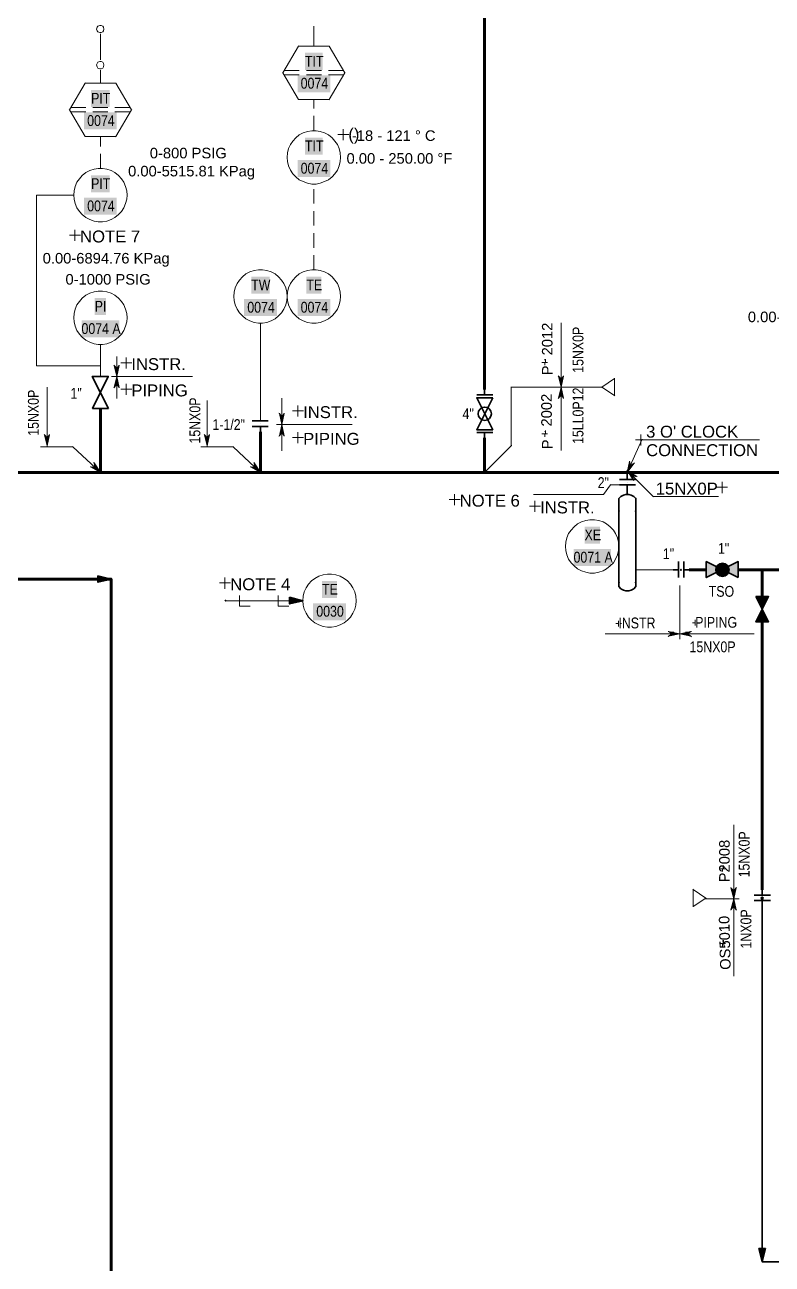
# Model space of a CAD drawing. Header units: millimetres. Extents: x 0 to 1016, y 0 to 711.
# Drawn here: x 385.9 to 563.7, y 167.2 to 462.3 of the extents above; entities that cross this region are included whole.
import ezdxf

# ---------------------------------------------------------------- set-up
doc = ezdxf.new("R2010")
doc.units = ezdxf.units.MM
for name, color, linetype in [('PDF_Geometry', 7, 'Continuous'), ('PDF_Solid Fills', 7, 'Continuous'), ('PDF_Text', 7, 'Continuous')]:
    doc.layers.add(name, color=color, linetype=linetype)
doc.styles.add('PDF Arial Narrow', font='ARIALN.TTF')
doc.styles.add('PDF Helvetica', font='arial.ttf')

msp = doc.modelspace()

# ---------------------------------------------------------------- hatches: boundary and pattern name
at = {"layer": 'PDF_Solid Fills', "transparency": 33554559}
for points in [[(550.43, 333.32), (548.06, 334.51), (548.06, 330.7), (550.43, 331.88), (550.26, 332.31), (550.26, 332.82)], [(553.31, 333.32), (552.97, 333.66), (552.63, 334), (552.12, 334.17), (551.62, 334.17), (551.11, 334), (550.77, 333.66), (550.43, 333.32), (551.87, 332.56)], [(551.36, 332.82), (551.53, 333.07), (551.87, 333.15), (552.21, 333.07), (552.38, 332.82), (553.14, 333.15), (552.8, 333.58), (552.38, 333.83), (551.87, 333.92), (551.36, 333.83), (550.94, 333.58), (550.6, 333.15)], [(553.31, 333.32), (555.68, 334.51), (555.68, 330.7), (553.31, 331.88), (553.48, 332.31), (553.48, 332.82)], [(550.43, 333.32), (550.26, 332.82), (550.26, 332.31), (550.43, 331.88), (551.87, 332.56)], [(550.43, 331.88), (550.77, 331.46), (551.11, 331.12), (551.62, 331.04), (552.12, 331.04), (552.63, 331.12), (552.97, 331.46), (553.31, 331.88), (551.87, 332.56)], [(550.6, 331.97), (550.52, 332.39), (550.52, 332.82), (550.6, 333.15), (551.36, 332.82), (551.28, 332.56), (551.36, 332.31)], [(552.38, 332.31), (552.21, 332.05), (551.87, 331.97), (551.53, 332.05), (551.36, 332.31), (550.6, 331.97), (550.94, 331.55), (551.36, 331.29), (551.87, 331.21), (552.38, 331.29), (552.8, 331.55), (553.14, 331.97)], [(551.87, 332.56), (551.36, 332.82), (551.53, 333.07), (551.87, 333.15), (552.21, 333.07), (552.38, 332.82)], [(552.38, 332.31), (551.87, 332.56), (551.36, 332.31), (551.53, 332.05), (551.87, 331.97), (552.21, 332.05)], [(553.31, 331.88), (553.48, 332.31), (553.48, 332.82), (553.31, 333.32), (551.87, 332.56)], [(553.14, 333.15), (553.22, 332.82), (553.22, 332.39), (553.14, 331.97), (552.38, 332.31), (552.46, 332.56), (552.38, 332.82)]]:
    msp.add_hatch(color=256, dxfattribs=at).paths.add_polyline_path(points)
at = {"layer": 'PDF_Solid Fills', "true_color": 0xffffff, "transparency": 33554559}
msp.add_hatch(color=7, dxfattribs=at).paths.add_polyline_path([(553.31, 333.32), (552.97, 333.66), (552.63, 334), (552.12, 334.17), (551.62, 334.17), (551.11, 334), (550.77, 333.66), (550.43, 333.32), (551.87, 332.56)])

# ---------------------------------------------------------------- linework, layer by layer
at = {"layer": 'PDF_Geometry', "lineweight": 70}
for points in [[(495.31, 375.49), (495.31, 539.92), (524.52, 539.92)], [(403.87, 355.76), (403.87, 371)], [(238.77, 332.22), (238.77, 355.76), (403.87, 355.76), (441.97, 355.76), (441.97, 365.41)], [(441.97, 355.76), (495.31, 355.76), (529.26, 355.76), (581.93, 355.76), (581.93, 365.92)], [(495.31, 355.76), (495.31, 363.97)], [(548.06, 332.56), (544, 332.56)], [(561.35, 326.21), (561.35, 332.56), (555.68, 332.56)], [(561.35, 332.56), (567.19, 332.56)], [(223.61, 330.36), (406.41, 330.36), (406.41, 142.4), (496.58, 142.4)], [(561.35, 320.2), (561.35, 256.36)]]:
    msp.add_lwpolyline(points, dxfattribs=at)
at = {"layer": 'PDF_Geometry', "lineweight": 18}
for points in [[(404.72, 461.34), (404.63, 460.92), (404.46, 460.67), (404.04, 460.5), (403.7, 460.5), (403.28, 460.67), (403.11, 460.92), (402.94, 461.34), (403.11, 461.77), (403.28, 462.02), (403.7, 462.19), (404.04, 462.19), (404.46, 462.02), (404.63, 461.77)], [(404.72, 452.79), (404.63, 452.37), (404.46, 452.03), (404.04, 451.86), (403.7, 451.86), (403.28, 452.03), (403.11, 452.37), (402.94, 452.79), (403.11, 453.13), (403.28, 453.47), (403.7, 453.64), (404.04, 453.64), (404.46, 453.47), (404.63, 453.13)]]:
    msp.add_lwpolyline(points, close=True, dxfattribs=at)
for points in [[(454.67, 457.28), (454.67, 462.02)], [(403.87, 453.98), (403.87, 457.02), (403.87, 460.16)], [(403.87, 457.02), (403.87, 457.02)], [(403.87, 448.47), (403.87, 451.52)], [(454.67, 442.38), (454.67, 444.58)], [(454.67, 437.13), (454.67, 440.68)], [(403.87, 433.4), (403.87, 435.77)], [(403.87, 428.15), (403.87, 431.62)], [(454.67, 419.77), (454.67, 423.24)], [(403.87, 378.62), (403.87, 381.16), (388.63, 381.16), (388.63, 421.8), (397.52, 421.8)], [(454.67, 414.52), (454.67, 417.99)], [(454.67, 409.27), (454.67, 412.74)], [(454.67, 404.02), (454.67, 407.49)], [(441.97, 368.04), (441.97, 391.32)], [(403.87, 381.16), (403.87, 386.24)], [(531.3, 332.56), (540.19, 332.56)], [(452.05, 325.2), (433.67, 325.2)], [(436.97, 326.47), (436.97, 323.93), (439.51, 323.93)], [(446.2, 326.47), (446.2, 323.93), (448.74, 323.93)]]:
    msp.add_lwpolyline(points, dxfattribs=at)
at = {"layer": 'PDF_Geometry', "lineweight": 9}
for points in [[(447.3, 450.93), (451.03, 457.28), (451.11, 457.36)], [(451.03, 457.28), (458.4, 457.28)], [(458.31, 457.28), (462.04, 450.93), (462.12, 450.84)], [(451.03, 444.58), (447.3, 450.93), (447.22, 451.01)], [(451.2, 451.44), (447.64, 451.44)], [(447.64, 450.42), (451.2, 450.42)], [(456.45, 451.44), (452.89, 451.44)], [(452.89, 450.42), (456.45, 450.42)], [(461.7, 451.44), (458.14, 451.44)], [(458.14, 450.42), (461.7, 450.42)], [(462.04, 450.93), (458.31, 444.58), (458.23, 444.49)], [(396.5, 442.12), (400.23, 448.47), (400.31, 448.56)], [(400.23, 448.47), (407.59, 448.47)], [(407.51, 448.47), (411.24, 442.12), (411.32, 442.04)], [(458.31, 444.58), (450.94, 444.58)], [(400.23, 435.77), (396.5, 442.12), (396.42, 442.21)], [(400.4, 442.63), (396.84, 442.63)], [(396.84, 441.62), (400.4, 441.62)], [(405.65, 442.63), (402.09, 442.63)], [(402.09, 441.62), (405.65, 441.62)], [(410.9, 442.63), (407.34, 442.63)], [(407.34, 441.62), (410.9, 441.62)], [(411.24, 442.12), (407.51, 435.77), (407.43, 435.69)], [(461.02, 430.78), (460.94, 429.76), (460.68, 428.75), (460.26, 427.73), (459.67, 426.88), (458.99, 426.12), (458.14, 425.44), (457.21, 425.02), (456.19, 424.6), (455.18, 424.43), (454.16, 424.43), (453.15, 424.6), (452.13, 425.02), (451.2, 425.44), (450.35, 426.12), (449.67, 426.88), (449.08, 427.73), (448.66, 428.75), (448.4, 429.76), (448.32, 430.78), (448.4, 431.88), (448.66, 432.89), (449.08, 433.83), (449.67, 434.67), (450.35, 435.43), (451.2, 436.11), (452.13, 436.62), (453.15, 436.96), (454.16, 437.13), (455.18, 437.13), (456.19, 436.96), (457.21, 436.62), (458.14, 436.11), (458.99, 435.43), (459.67, 434.67), (460.26, 433.83), (460.68, 432.89), (460.94, 431.88), (461.02, 430.78), (461.02, 430.69)], [(407.51, 435.77), (400.14, 435.77)], [(410.22, 421.8), (410.13, 420.79), (409.88, 419.77), (409.46, 418.75), (408.86, 417.91), (408.19, 417.15), (407.34, 416.47), (406.41, 415.96), (405.39, 415.62), (404.38, 415.45), (403.36, 415.45), (402.35, 415.62), (401.33, 415.96), (400.4, 416.47), (399.55, 417.15), (398.87, 417.91), (398.28, 418.75), (397.86, 419.77), (397.6, 420.79), (397.52, 421.8), (397.6, 422.82), (397.86, 423.83), (398.28, 424.85), (398.87, 425.7), (399.55, 426.46), (400.4, 427.14), (401.33, 427.64), (402.35, 427.98), (403.36, 428.15), (404.38, 428.15), (405.39, 427.98), (406.41, 427.64), (407.34, 427.14), (408.19, 426.46), (408.86, 425.7), (409.46, 424.85), (409.88, 423.83), (410.13, 422.82), (410.22, 421.8), (410.22, 421.72)], [(448.32, 397.67), (448.24, 396.66), (447.98, 395.64), (447.56, 394.62), (446.97, 393.78), (446.29, 393.02), (445.44, 392.34), (444.51, 391.83), (443.49, 391.49), (442.48, 391.32), (441.46, 391.32), (440.45, 391.49), (439.43, 391.83), (438.5, 392.34), (437.65, 393.02), (436.97, 393.78), (436.38, 394.62), (435.96, 395.64), (435.7, 396.66), (435.62, 397.67), (435.7, 398.69), (435.96, 399.7), (436.38, 400.72), (436.97, 401.57), (437.65, 402.33), (438.5, 403.01), (439.43, 403.51), (440.45, 403.85), (441.46, 404.02), (442.48, 404.02), (443.49, 403.85), (444.51, 403.51), (445.44, 403.01), (446.29, 402.33), (446.97, 401.57), (447.56, 400.72), (447.98, 399.7), (448.24, 398.69), (448.32, 397.67), (448.32, 397.59)], [(461.02, 397.67), (460.94, 396.66), (460.68, 395.64), (460.26, 394.62), (459.67, 393.78), (458.99, 393.02), (458.14, 392.34), (457.21, 391.83), (456.19, 391.49), (455.18, 391.32), (454.16, 391.32), (453.15, 391.49), (452.13, 391.83), (451.2, 392.34), (450.35, 393.02), (449.67, 393.78), (449.08, 394.62), (448.66, 395.64), (448.4, 396.66), (448.32, 397.67), (448.4, 398.69), (448.66, 399.7), (449.08, 400.72), (449.67, 401.57), (450.35, 402.33), (451.2, 403.01), (452.13, 403.51), (453.15, 403.85), (454.16, 404.02), (455.18, 404.02), (456.19, 403.85), (457.21, 403.51), (458.14, 403.01), (458.99, 402.33), (459.67, 401.57), (460.26, 400.72), (460.68, 399.7), (460.94, 398.69), (461.02, 397.67), (461.02, 397.59)], [(410.22, 392.59), (410.13, 391.58), (409.88, 390.56), (409.46, 389.54), (408.86, 388.7), (408.19, 387.94), (407.34, 387.26), (406.41, 386.75), (405.39, 386.41), (404.38, 386.24), (403.36, 386.24), (402.35, 386.41), (401.33, 386.75), (400.4, 387.26), (399.55, 387.94), (398.87, 388.7), (398.28, 389.54), (397.86, 390.56), (397.6, 391.58), (397.52, 392.59), (397.6, 393.61), (397.86, 394.62), (398.28, 395.64), (398.87, 396.49), (399.55, 397.25), (400.4, 397.93), (401.33, 398.43), (402.35, 398.77), (403.36, 398.94), (404.38, 398.94), (405.39, 398.77), (406.41, 398.43), (407.34, 397.93), (408.19, 397.25), (408.86, 396.49), (409.46, 395.64), (409.88, 394.62), (410.13, 393.61), (410.22, 392.59), (410.22, 392.51)], [(513.52, 391.41), (513.52, 376), (513.52, 376.08), (512.92, 378.71)], [(407.76, 380.48), (407.17, 381.25), (407.09, 381.33)], [(407.76, 383.36), (407.76, 378.54), (407.76, 378.62), (407.17, 381.25)], [(408.36, 381.25), (407.76, 380.48), (407.68, 380.4)], [(425.8, 378.62), (407.76, 378.62), (408.36, 381.25), (408.36, 381.33)], [(406.49, 378.62), (407.85, 378.62)], [(407.76, 373.37), (407.76, 378.71), (407.76, 378.62), (407.17, 376)], [(407.76, 378.62), (408.36, 376), (408.36, 375.91)], [(513.52, 377.94), (512.92, 378.71), (512.84, 378.79)], [(514.11, 378.71), (513.52, 377.94), (513.43, 377.86)], [(523.25, 376.08), (513.52, 376.08), (514.11, 378.71), (514.11, 378.79)], [(526.22, 378.11), (523.17, 376.08), (523.08, 376)], [(526.22, 374.05), (526.22, 378.2)], [(391.17, 376.08), (391.17, 362.03), (391.17, 362.11), (390.58, 364.74)], [(407.76, 376.76), (407.17, 376), (407.09, 375.91)], [(408.36, 376), (407.76, 376.76), (407.68, 376.84)], [(513.01, 376.08), (501.58, 376.08)], [(501.66, 362.11), (501.66, 376.08)], [(512.25, 376.08), (513.6, 376.08)], [(513.52, 361.01), (513.52, 376.17), (513.52, 376.08), (512.92, 373.46)], [(513.52, 376.08), (514.11, 373.46), (514.11, 373.37)], [(523.17, 376.08), (526.22, 374.05), (526.3, 373.96)], [(429.27, 372.86), (429.27, 362.03), (429.27, 362.11), (428.68, 364.74)], [(447.05, 373.46), (447.05, 367.11), (447.05, 367.19), (446.46, 369.82)], [(513.52, 374.22), (512.92, 373.46), (512.84, 373.37)], [(514.11, 373.46), (513.52, 374.22), (513.43, 374.3)], [(447.05, 368.97), (446.46, 369.82), (446.37, 369.9)], [(447.64, 369.82), (447.05, 368.97), (446.97, 368.88)], [(447.05, 367.19), (447.64, 369.82), (447.64, 369.9)], [(445.78, 367.19), (447.13, 367.19)], [(447.05, 360.93), (447.05, 367.28), (447.05, 367.19), (446.46, 364.48)], [(463.81, 367.19), (447.05, 367.19), (447.64, 364.48), (447.64, 364.4)], [(391.17, 363.97), (390.58, 364.74), (390.49, 364.82)], [(391.76, 364.74), (391.17, 363.97), (391.08, 363.89)], [(391.17, 362.11), (391.76, 364.74), (391.76, 364.82)], [(429.27, 363.97), (428.68, 364.74), (428.59, 364.82)], [(429.86, 364.74), (429.27, 363.97), (429.19, 363.89)], [(429.27, 362.11), (429.86, 364.74), (429.86, 364.82)], [(447.05, 365.33), (446.46, 364.48), (446.37, 364.4)], [(447.64, 364.48), (447.05, 365.33), (446.97, 365.41)], [(532.82, 363.64), (532.73, 363.55), (529.26, 355.76), (529.77, 358.39), (529.77, 358.47)], [(532.73, 363.55), (560.76, 363.55)], [(397.35, 361.86), (389.64, 361.86)], [(397.27, 361.94), (397.35, 361.86), (403.87, 355.76), (402.35, 358.05), (402.26, 358.13)], [(435.45, 361.86), (427.75, 361.86)], [(435.37, 361.94), (435.45, 361.86), (441.97, 355.76), (440.45, 358.05), (440.36, 358.13)], [(495.31, 355.76), (501.66, 362.11), (501.75, 362.2)], [(402.51, 357.03), (401.5, 357.12), (401.41, 357.12)], [(401.5, 357.12), (403.87, 355.76), (403.95, 355.68)], [(401.75, 357.12), (403.62, 356.02), (403.7, 355.93)], [(401.92, 357.12), (403.36, 356.18), (403.45, 356.1)], [(402.35, 358.05), (402.51, 357.03), (402.51, 356.95)], [(403.62, 356.02), (402.43, 357.79), (402.35, 357.88)], [(403.36, 356.18), (402.43, 357.62), (402.35, 357.71)], [(440.62, 357.03), (439.6, 357.12), (439.51, 357.12)], [(439.6, 357.12), (441.97, 355.76), (442.05, 355.68)], [(439.85, 357.12), (441.72, 356.02), (441.8, 355.93)], [(440.02, 357.12), (441.46, 356.18), (441.55, 356.1)], [(440.45, 358.05), (440.62, 357.03), (440.62, 356.95)], [(441.72, 356.02), (440.53, 357.79), (440.45, 357.88)], [(441.46, 356.18), (440.53, 357.62), (440.45, 357.71)], [(530.87, 357.96), (529.26, 355.76), (529.18, 355.68)], [(530.7, 357.79), (529.43, 356.1), (529.35, 356.02)], [(529.43, 356.1), (529.86, 358.22), (529.86, 358.3)], [(530.53, 357.71), (529.52, 356.35), (529.43, 356.27)], [(529.52, 356.35), (529.86, 358.05), (529.86, 358.13)], [(529.77, 358.39), (530.03, 357.45), (530.11, 357.37)], [(530.03, 357.45), (530.87, 357.96), (530.96, 358.05)], [(518.26, 355.76), (518.17, 355.68), (518.09, 355.76), (518.17, 355.85), (518.26, 355.76), (518.34, 355.68)], [(522.24, 355.76), (522.15, 355.68), (522.07, 355.76), (522.15, 355.85), (522.24, 355.76), (522.32, 355.68)], [(531.55, 354.75), (529.26, 356.18), (529.18, 356.27)], [(535.53, 349.92), (535.44, 350), (529.26, 356.18), (530.7, 353.9), (530.79, 353.81)], [(531.38, 354.75), (529.52, 355.93), (529.43, 356.02)], [(529.52, 355.93), (530.7, 354.07), (530.79, 353.98)], [(531.21, 354.75), (529.77, 355.68), (529.69, 355.76)], [(529.77, 355.68), (530.62, 354.24), (530.7, 354.15)], [(530.7, 353.9), (530.53, 354.91), (530.53, 355)], [(530.53, 354.91), (531.55, 354.75), (531.63, 354.75)], [(506.91, 350.51), (523.59, 350.51), (525.28, 352.8), (525.37, 352.88)], [(525.28, 352.8), (527.99, 352.8)], [(535.44, 350), (550.94, 350)], [(527.23, 338.15), (527.15, 337.13), (526.89, 336.12), (526.47, 335.1), (525.96, 334.26), (525.2, 333.49), (524.35, 332.82), (523.51, 332.31), (522.49, 331.97), (521.47, 331.8), (520.37, 331.8), (519.36, 331.97), (518.34, 332.31), (517.41, 332.82), (516.65, 333.49), (515.89, 334.26), (515.29, 335.1), (514.87, 336.12), (514.62, 337.13), (514.53, 338.15), (514.62, 339.17), (514.87, 340.18), (515.29, 341.2), (515.89, 342.04), (516.65, 342.81), (517.41, 343.48), (518.34, 343.99), (519.36, 344.33), (520.37, 344.5), (521.47, 344.5), (522.49, 344.33), (523.51, 343.99), (524.35, 343.48), (525.2, 342.81), (525.96, 342.04), (526.47, 341.2), (526.89, 340.18), (527.15, 339.17), (527.23, 338.15), (527.23, 338.07)], [(464.75, 325.2), (464.66, 324.18), (464.41, 323.16), (463.98, 322.23), (463.39, 321.3), (462.71, 320.54), (461.87, 319.95), (460.94, 319.44), (459.92, 319.1), (458.9, 318.93), (457.89, 318.93), (456.87, 319.1), (455.86, 319.44), (454.92, 319.95), (454.08, 320.54), (453.4, 321.3), (452.81, 322.23), (452.38, 323.16), (452.13, 324.18), (452.05, 325.2), (452.13, 326.3), (452.38, 327.31), (452.81, 328.24), (453.4, 329.18), (454.08, 329.94), (454.92, 330.53), (455.86, 331.04), (456.87, 331.38), (457.89, 331.55), (458.9, 331.55), (459.92, 331.38), (460.94, 331.04), (461.87, 330.53), (462.71, 329.94), (463.39, 329.18), (463.98, 328.24), (464.41, 327.31), (464.66, 326.3), (464.75, 325.2), (464.75, 325.11)], [(544.5, 317.91), (544.42, 317.91), (541.79, 317.32), (541.79, 328.84), (541.79, 317.32), (539.09, 317.91), (539, 317.91)], [(561.44, 320.2), (561.35, 320.12), (561.27, 320.2), (561.52, 320.2)], [(524.01, 317.32), (541.88, 317.32), (541.79, 317.32), (539.09, 316.73)], [(539.93, 317.32), (539.09, 316.73), (539, 316.64)], [(539.09, 317.91), (539.93, 317.32), (540.02, 317.24)], [(559.49, 317.32), (541.71, 317.32), (541.79, 317.32), (544.42, 316.73)], [(544.42, 317.91), (543.57, 317.32), (543.49, 317.24)], [(543.57, 317.32), (544.42, 316.73), (544.5, 316.64)], [(554.58, 271.85), (554.58, 254.16), (554.58, 254.24), (555.17, 256.87)], [(547.89, 254.24), (554.58, 254.24), (553.9, 256.87), (553.9, 256.95)], [(553.9, 256.87), (554.58, 256.11), (554.66, 256.02)], [(554.58, 256.11), (555.17, 256.87), (555.26, 256.95)], [(547.98, 254.41), (544.93, 256.44), (544.84, 256.53)], [(544.93, 256.44), (544.93, 252.3)], [(544.93, 252.38), (547.98, 254.41), (548.06, 254.5)], [(554.58, 254.24), (553.9, 251.62), (553.9, 251.53)], [(555.85, 254.24), (554.49, 254.24)], [(554.58, 235.79), (554.58, 254.33), (554.58, 254.24), (555.17, 251.62)], [(561.44, 254.41), (561.35, 254.33), (561.27, 254.41), (561.35, 254.5), (561.44, 254.41), (561.52, 254.33)], [(553.9, 251.62), (554.58, 252.47), (554.66, 252.55)], [(554.58, 252.47), (555.17, 251.62), (555.26, 251.53)]]:
    msp.add_lwpolyline(points, dxfattribs=at)
at = {"layer": 'PDF_Geometry', "lineweight": 35}
for points in [[(454.67, 457.28), (454.67, 457.28)], [(449.17, 454.15), (449.17, 454.15)], [(460.17, 454.15), (460.17, 454.15)], [(447.3, 450.93), (447.3, 450.93)], [(462.04, 450.93), (462.04, 450.93)], [(403.87, 448.47), (403.87, 448.47)], [(449.17, 447.8), (449.17, 447.8)], [(460.17, 447.8), (460.17, 447.8)], [(398.37, 445.34), (398.37, 445.34)], [(409.37, 445.26), (409.37, 445.26)], [(454.67, 444.58), (454.67, 444.58)], [(396.5, 442.12), (396.5, 442.12)], [(411.24, 442.12), (411.24, 442.12)], [(398.37, 438.91), (398.37, 438.91)], [(409.37, 438.99), (409.37, 438.99)], [(454.67, 437.13), (454.67, 437.13)], [(403.87, 435.77), (403.87, 435.77)], [(450.18, 435.27), (450.18, 435.27)], [(459.16, 435.27), (459.16, 435.27)], [(403.87, 428.15), (403.87, 428.15)], [(448.32, 430.78), (448.32, 430.78)], [(461.02, 430.78), (461.02, 430.78)], [(399.38, 426.29), (399.38, 426.29)], [(408.36, 426.29), (408.36, 426.29)], [(450.18, 426.29), (450.18, 426.29)], [(459.16, 426.29), (459.16, 426.29)], [(454.67, 424.43), (454.67, 424.43)], [(397.52, 421.8), (397.52, 421.8)], [(410.22, 421.8), (410.22, 421.8)], [(399.38, 417.32), (399.38, 417.32)], [(408.36, 417.32), (408.36, 417.32)], [(403.87, 415.45), (403.87, 415.45)], [(437.48, 402.16), (437.48, 402.16)], [(441.97, 404.02), (441.97, 404.02)], [(446.46, 402.16), (446.46, 402.16)], [(450.18, 402.16), (450.18, 402.16)], [(454.67, 404.02), (454.67, 404.02)], [(459.16, 402.16), (459.16, 402.16)], [(403.87, 398.94), (403.87, 398.94)], [(399.38, 397.08), (399.38, 397.08)], [(408.36, 397.08), (408.36, 397.08)], [(435.62, 397.67), (435.62, 397.67)], [(448.32, 397.67), (448.32, 397.67)], [(448.32, 397.67), (448.32, 397.67)], [(461.02, 397.67), (461.02, 397.67)], [(397.52, 392.59), (397.52, 392.59)], [(410.22, 392.59), (410.22, 392.59)], [(437.48, 393.18), (437.48, 393.18)], [(446.46, 393.18), (446.46, 393.18)], [(450.18, 393.18), (450.18, 393.18)], [(459.16, 393.18), (459.16, 393.18)], [(441.97, 391.32), (441.97, 391.32)], [(454.67, 391.32), (454.67, 391.32)], [(399.38, 388.1), (399.38, 388.1)], [(408.36, 388.1), (408.36, 388.1)], [(403.87, 386.24), (403.87, 386.24)], [(403.87, 381.16), (403.87, 381.16)], [(407.17, 381.16), (407.26, 381.16)], [(408.27, 381.16), (408.36, 381.16)], [(403.87, 378.62), (403.87, 378.62)], [(407.59, 377.94), (407.93, 377.94)], [(513.09, 377.94), (513.43, 377.94)], [(513.6, 377.94), (513.94, 377.94)], [(495.31, 374.22), (495.31, 375.49)], [(495.31, 375.49), (495.31, 375.49)], [(513.26, 374.81), (513.85, 374.81)], [(497.26, 374.22), (493.45, 374.22)], [(495.31, 373.54), (495.31, 373.54)], [(495.31, 373.54), (495.31, 373.54)], [(403.87, 371), (403.87, 371)], [(443.83, 368.04), (440.02, 368.04)], [(443.83, 366.68), (440.02, 366.68)], [(441.97, 368.04), (441.97, 368.04)], [(441.97, 367.36), (441.97, 367.36)], [(441.97, 367.36), (441.97, 367.36)], [(441.97, 366.68), (441.97, 365.41)], [(446.8, 368.46), (447.39, 368.46)], [(441.97, 365.41), (441.97, 365.41)], [(446.63, 365.24), (447.05, 365.24)], [(447.13, 365.24), (447.47, 365.24)], [(497.26, 365.24), (493.45, 365.24)], [(495.31, 365.92), (495.31, 365.92)], [(495.31, 365.92), (495.31, 365.92)], [(495.31, 365.24), (495.31, 363.97)], [(495.31, 363.97), (495.31, 363.97)], [(403.87, 355.76), (403.87, 355.76)], [(441.97, 355.76), (441.97, 355.76)], [(495.31, 355.76), (495.31, 355.76)], [(529.26, 354.07), (529.26, 355.34), (529.26, 355.76)], [(529.26, 355.76), (529.26, 355.76)], [(529.26, 355.34), (529.26, 355.34)], [(527.4, 354.07), (531.21, 354.07)], [(527.4, 352.8), (531.21, 352.8)], [(529.26, 353.39), (529.26, 353.39)], [(529.26, 353.39), (529.26, 353.39)], [(529.26, 352.8), (529.26, 351.53), (529.26, 350.6)], [(529.26, 351.53), (529.26, 351.53)], [(527.23, 349.58), (527.32, 349.58), (527.23, 349.58)], [(529.26, 350.6), (529.26, 350.51), (529.26, 350.6)], [(531.21, 349.58), (531.3, 349.58), (531.21, 349.58)], [(516.39, 342.64), (516.39, 342.64)], [(520.88, 344.5), (520.88, 344.5)], [(525.37, 342.64), (525.37, 342.64)], [(514.53, 338.15), (514.53, 338.15)], [(527.23, 338.15), (527.23, 338.15)], [(516.39, 333.66), (516.39, 333.66)], [(525.37, 333.66), (525.37, 333.66)], [(541.46, 334.51), (541.46, 330.7)], [(542.73, 330.7), (542.73, 334.51)], [(520.88, 331.8), (520.88, 331.8)], [(527.23, 332.56), (527.32, 332.56), (527.23, 332.56)], [(541.46, 332.56), (540.19, 332.56)], [(540.19, 332.56), (540.19, 332.56)], [(542.05, 332.56), (542.05, 332.56)], [(542.05, 332.56), (542.05, 332.56)], [(542.73, 332.56), (544, 332.56)], [(544, 332.56), (544, 332.56)], [(561.35, 332.56), (561.35, 332.56)], [(531.3, 328.58), (530.79, 328.07), (530.19, 327.74), (529.6, 327.57), (528.92, 327.57), (528.33, 327.74), (527.74, 328.07), (527.23, 328.58)], [(529.26, 327.57), (529.26, 327.57)], [(561.35, 320.2), (561.35, 320.2)], [(539.51, 317.66), (540.36, 317.66)], [(543.15, 317.66), (544, 317.66)], [(554.49, 254.16), (554.58, 254.16)], [(559.49, 255.09), (563.3, 255.09)], [(563.3, 253.82), (559.49, 253.82)], [(561.35, 255.09), (561.35, 256.36)], [(561.35, 256.36), (561.35, 256.36)], [(561.35, 254.41), (561.35, 254.41)], [(561.35, 254.41), (561.35, 254.41)], [(561.35, 254.41), (561.35, 254.41)], [(561.35, 253.82), (561.35, 252.55), (561.35, 167.8), (807.74, 167.8)], [(561.35, 252.55), (561.35, 252.55)]]:
    msp.add_lwpolyline(points, dxfattribs=at)
at = {"layer": 'PDF_Geometry', "color": 7, "lineweight": 9, "true_color": 0xffffff}
for points in [[(461.61, 437.47), (461.61, 434.84)], [(460.34, 436.2), (462.97, 436.2)], [(397.77, 413.51), (397.77, 410.88)], [(396.5, 412.24), (399.13, 412.24)], [(408.7, 381.84), (411.32, 381.84)], [(409.97, 383.11), (409.97, 380.48)], [(508.94, 381.92), (510.3, 381.92)], [(509.62, 382.52), (509.62, 382.69)], [(509.62, 381.33), (509.62, 382.01)], [(408.7, 375.57), (411.32, 375.57)], [(409.97, 376.84), (409.97, 374.22)], [(449.59, 370.41), (452.22, 370.41)], [(450.86, 371.68), (450.86, 369.05)], [(449.59, 364.06), (452.22, 364.06)], [(450.86, 365.33), (450.86, 362.7)], [(508.94, 364.91), (510.3, 364.91)], [(509.62, 365.5), (509.62, 365.58)], [(509.62, 364.23), (509.62, 364.99)], [(531.21, 363.55), (533.84, 363.55)], [(532.48, 364.82), (532.48, 362.2)], [(553.14, 352.21), (550.52, 352.21)], [(551.87, 353.48), (551.87, 350.85)], [(486.84, 349.33), (489.47, 349.33)], [(488.11, 350.6), (488.11, 347.97)], [(507.25, 348.99), (507.25, 346.36)], [(505.98, 347.72), (508.6, 347.72)], [(433.5, 330.7), (433.5, 328.07)], [(432.23, 329.43), (434.86, 329.43)], [(526.55, 319.78), (527.23, 319.78)], [(527.15, 320.45), (527.15, 319.1)], [(527.74, 319.78), (527.91, 319.78)], [(544.76, 319.95), (545.52, 319.95)], [(545.44, 320.62), (545.44, 319.27)], [(546.03, 319.95), (546.03, 320.03)], [(551.28, 261.36), (552.63, 261.36)], [(551.95, 261.95), (551.95, 262.12)], [(551.95, 260.76), (551.95, 261.44)], [(551.28, 243.58), (552.63, 243.58)], [(551.95, 244.17), (551.95, 244.25)], [(551.95, 242.9), (551.95, 243.66)]]:
    msp.add_lwpolyline(points, dxfattribs=at)
at = {"layer": 'PDF_Geometry', "lineweight": 35}
for points in [[(405.82, 371), (402.01, 371), (405.73, 378.62), (401.92, 378.62)], [(497.26, 373.54), (493.45, 365.92), (497.26, 365.92), (493.45, 373.54)], [(404.04, 355.76), (403.95, 355.68), (403.87, 355.76), (403.95, 355.85)], [(442.05, 355.76), (441.97, 355.68), (441.89, 355.76), (441.97, 355.85)], [(495.4, 355.76), (495.31, 355.68), (495.23, 355.76), (495.31, 355.85)], [(495.48, 355.76), (495.31, 355.68), (495.23, 355.68), (495.23, 355.85), (495.31, 355.85)], [(527.23, 349.58), (527.74, 350), (528.33, 350.34), (528.92, 350.51), (529.6, 350.51), (530.19, 350.34), (530.79, 350), (531.3, 349.58), (531.3, 328.58), (530.79, 328.07), (530.19, 327.74), (529.6, 327.57), (528.92, 327.57), (528.33, 327.74), (527.74, 328.07), (527.23, 328.58)], [(527.23, 346.62), (527.32, 346.62), (527.32, 346.53), (527.23, 346.53)], [(531.21, 346.62), (531.3, 346.62), (531.3, 346.53), (531.21, 346.53)], [(555.68, 330.7), (548.06, 334.51), (548.06, 330.7), (555.68, 334.51)], [(403.28, 331.12), (403.28, 329.6), (406.41, 330.36)], [(542.13, 332.56), (542.05, 332.48), (541.96, 332.56), (542.05, 332.65)], [(527.23, 329.6), (527.32, 329.6), (527.32, 329.51), (527.23, 329.51)], [(531.21, 329.6), (531.3, 329.6), (531.3, 329.51), (531.21, 329.51)], [(433.59, 325.28), (433.67, 325.28), (433.67, 325.2), (433.59, 325.2)], [(448.91, 326.04), (448.91, 324.43), (452.05, 325.2)], [(559.83, 326.21), (562.88, 326.21), (559.83, 320.2), (562.88, 320.2)], [(561.52, 320.2), (561.44, 320.03), (561.27, 320.12), (561.27, 320.29), (561.44, 320.29)], [(561.52, 320.2), (561.44, 320.03), (561.27, 320.12), (561.27, 320.29), (561.44, 320.29)], [(561.61, 254.41), (561.52, 254.24), (561.35, 254.16), (561.18, 254.24), (561.1, 254.41), (561.18, 254.58), (561.35, 254.67), (561.52, 254.58)], [(561.52, 254.41), (561.44, 254.33), (561.27, 254.33), (561.27, 254.5), (561.44, 254.58)], [(561.44, 254.41), (561.35, 254.33), (561.27, 254.41), (561.35, 254.5)], [(562.11, 170.93), (560.59, 170.93), (561.35, 167.8)]]:
    msp.add_lwpolyline(points, close=True, dxfattribs=at)
at = {"layer": 'PDF_Geometry', "lineweight": 9}
msp.add_lwpolyline([(541.79, 317.41), (541.79, 316.05)], close=True, dxfattribs=at)
at = {"layer": 'PDF_Geometry', "lineweight": 35}
for centre in [(495.34, 369.73), (551.9, 332.56)]:
    msp.add_circle(centre, 1.58, dxfattribs=at)
at = {"layer": 'PDF_Solid Fills', "color": 7, "lineweight": 35, "true_color": 0xffffff, "transparency": 33554559}
for points in [[(452.55, 455.67), (452.55, 451.61), (456.79, 455.67), (456.79, 451.61)], [(450.78, 450.34), (450.78, 446.27), (458.57, 450.34), (458.57, 446.27)], [(401.67, 446.78), (401.67, 442.8), (406.07, 446.78), (406.07, 442.8)], [(399.97, 441.53), (399.97, 437.47), (407.76, 441.53), (407.76, 437.47)], [(452.55, 435.43), (452.55, 431.45), (456.79, 435.43), (456.79, 431.45)], [(450.78, 430.18), (450.78, 426.12), (458.57, 430.18), (458.57, 426.12)], [(401.67, 426.46), (401.67, 422.48), (406.07, 426.46), (406.07, 422.48)], [(399.97, 421.21), (399.97, 417.15), (407.76, 421.21), (407.76, 417.15)], [(439.77, 402.33), (439.77, 398.35), (444.17, 402.33), (444.17, 398.35)], [(452.89, 402.33), (452.89, 398.35), (456.45, 402.33), (456.45, 398.35)], [(402.51, 397.25), (402.51, 393.27), (405.22, 397.25), (405.22, 393.27)], [(438.08, 397.08), (438.08, 393.02), (445.86, 397.08), (445.86, 393.02)], [(450.78, 397.08), (450.78, 393.02), (458.57, 397.08), (458.57, 393.02)], [(399.38, 392), (399.38, 387.94), (408.36, 392), (408.36, 387.94)], [(519.1, 342.81), (519.1, 338.83), (522.74, 342.81), (522.74, 338.83)], [(516.48, 337.56), (516.48, 333.49), (525.37, 337.56), (525.37, 333.49)], [(551.87, 332.56), (551.36, 332.82), (551.36, 332.31), (551.28, 332.56)]]:
    msp.add_solid(points, dxfattribs=at)
at = {"layer": 'PDF_Solid Fills', "lineweight": 9, "transparency": 33554559}
for points in [[(407.17, 381.25), (407.76, 378.62), (407.76, 380.48), (408.36, 381.25)], [(407.17, 376), (407.76, 378.62), (407.76, 376.76), (408.36, 376)], [(513.52, 376.08), (514.11, 378.71), (512.92, 378.71), (513.52, 377.94)], [(513.52, 376.08), (514.11, 373.46), (512.92, 373.46), (513.52, 374.22)], [(447.05, 367.19), (447.64, 369.82), (446.46, 369.82), (447.05, 368.97)], [(447.05, 367.19), (447.64, 364.48), (446.46, 364.48), (447.05, 365.33)], [(390.58, 364.74), (391.17, 362.11), (391.17, 363.97), (391.76, 364.74)], [(428.68, 364.74), (429.27, 362.11), (429.27, 363.97), (429.86, 364.74)], [(539.09, 316.73), (541.79, 317.32), (539.93, 317.32), (539.09, 317.91)], [(544.42, 316.73), (541.79, 317.32), (543.57, 317.32), (544.42, 317.91)], [(554.58, 254.24), (553.9, 256.87), (555.17, 256.87), (554.58, 256.11)], [(554.58, 254.24), (553.9, 251.62), (555.17, 251.62), (554.58, 252.47)]]:
    msp.add_solid(points, dxfattribs=at)
at = {"layer": 'PDF_Solid Fills', "lineweight": 35, "transparency": 33554559}
for points in [[(406.41, 330.36), (403.28, 331.12), (403.28, 329.6)], [(551.87, 332.56), (551.36, 332.82), (551.36, 332.31), (551.28, 332.56)], [(552.38, 332.31), (551.87, 332.56), (552.46, 332.56), (552.38, 332.82)], [(452.05, 325.2), (448.91, 326.04), (448.91, 324.43)], [(561.35, 323.16), (559.83, 326.21), (562.88, 326.21)], [(561.35, 323.16), (562.88, 320.2), (559.83, 320.2)], [(561.35, 167.8), (562.11, 170.93), (560.59, 170.93)]]:
    msp.add_solid(points, dxfattribs=at)
at = {"layer": 'PDF_Solid Fills', "color": 7, "lineweight": 9, "true_color": 0xffffff, "transparency": 33554559}
for points in [[(456.62, 329.94), (456.62, 325.87), (460.17, 329.94), (460.17, 325.87)], [(454.5, 324.6), (454.5, 320.54), (462.29, 324.6), (462.29, 320.54)]]:
    msp.add_solid(points, dxfattribs=at)

# ---------------------------------------------------------------- texts
at = {"layer": 'PDF_Text', "attachment_point": 4}
for s, insert, char_height, style in [('TIT', (452.54, 453.66), 2.569, 'PDF Arial Narrow'), ('0074', (451.53, 448.41), 2.569, 'PDF Arial Narrow'), ('PIT', (401.66, 444.85), 2.569, 'PDF Arial Narrow'), ('0074', (400.73, 439.52), 2.569, 'PDF Arial Narrow'), ('()', (462.87, 435.88), 2.837, 'PDF Helvetica'), ('-18 - 121 ° C', (463.72, 435.93), 2.5098, 'PDF Helvetica'), ('TIT', (452.54, 433.51), 2.569, 'PDF Arial Narrow'), ('0-800 PSIG', (415.63, 431.78), 2.51, 'PDF Helvetica'), ('0.00 - 250.00 °F', (462.45, 430.51), 2.5098, 'PDF Helvetica'), ('0.00-5515.81 KPag', (410.46, 427.12), 2.5098, 'PDF Helvetica'), ('0074', (451.53, 428.17), 2.569, 'PDF Arial Narrow'), ('PIT', (401.66, 424.53), 2.569, 'PDF Arial Narrow'), ('0074', (400.73, 419.2), 2.569, 'PDF Arial Narrow'), ('NOTE 7', (399.03, 411.92), 2.837, 'PDF Helvetica'), ('0.00-6894.76 KPag', (390.14, 406.38), 2.5098, 'PDF Helvetica'), ('0-1000 PSIG', (395.56, 401.72), 2.5098, 'PDF Helvetica'), ('TW', (439.76, 400.4), 2.569, 'PDF Arial Narrow'), ('TE', (452.88, 400.4), 2.569, 'PDF Arial Narrow'), ('PI', (402.51, 395.32), 2.569, 'PDF Arial Narrow'), ('0074', (438.83, 395.07), 2.569, 'PDF Arial Narrow'), ('0074', (451.53, 395.07), 2.569, 'PDF Arial Narrow'), ('0.00-5515.81 KPag', (557.95, 392.41), 2.5098, 'PDF Helvetica'), ('0074 A', (399.37, 389.99), 2.569, 'PDF Arial Narrow'), ('INSTR.', (411.23, 381.52), 2.837, 'PDF Helvetica'), ('1"', (396.75, 374.58), 2.569, 'PDF Arial Narrow'), ('PIPING', (411.23, 375.26), 2.837, 'PDF Helvetica'), ('INSTR.', (452.12, 370.09), 2.837, 'PDF Helvetica'), ('4"', (490.05, 369.75), 2.569, 'PDF Arial Narrow'), ('1-1/2"', (430.53, 367.13), 2.569, 'PDF Arial Narrow'), ("3 O' CLOCK", (533.74, 365.44), 2.837, 'PDF Helvetica'), ('PIPING', (452.12, 363.74), 2.837, 'PDF Helvetica'), ('CONNECTION', (533.74, 361.03), 2.837, 'PDF Helvetica'), ('2"', (522.22, 353.33), 2.569, 'PDF Arial Narrow'), ('15NX0P', (536.03, 351.89), 2.837, 'PDF Helvetica'), ('NOTE 6', (489.37, 349.01), 2.837, 'PDF Helvetica'), ('INSTR.', (508.51, 347.4), 2.837, 'PDF Helvetica'), ('XE', (519.09, 340.88), 2.569, 'PDF Arial Narrow'), ('0071 A', (516.47, 335.55), 2.569, 'PDF Arial Narrow'), ('1"', (537.72, 336.4), 2.569, 'PDF Arial Narrow'), ('1"', (550.84, 337.67), 2.569, 'PDF Arial Narrow'), ('NOTE 4', (434.76, 329.11), 2.837, 'PDF Helvetica'), ('TE', (456.61, 327.93), 2.569, 'PDF Arial Narrow'), ('TSO', (548.64, 327.42), 2.569, 'PDF Arial Narrow'), ('0030', (455.25, 322.68), 2.569, 'PDF Arial Narrow'), ('INSTR', (527.14, 319.89), 2.569, 'PDF Arial Narrow'), ('PIPING', (545.42, 320.05), 2.569, 'PDF Arial Narrow'), ('15NX0P', (544.07, 314.21), 2.569, 'PDF Arial Narrow')]:
    msp.add_mtext(s, dxfattribs=dict(at, insert=insert, char_height=char_height, style=style))
for s, insert, char_height, rotation, style in [('2012', (510.22, 383.62), 2.51, 90, 'PDF Helvetica'), ('15NX0P', (517.55, 379.48), 2.569, 90, 'PDF Arial Narrow'), ('P', (510.22, 378.88), 2.51, 90, 'PDF Helvetica'), ('-', (509.51, 381.93), 2.57, 90, 'PDF Arial Narrow'), ('15NX0P', (387.93, 364.49), 2.569, 89.9825, 'PDF Arial Narrow'), ('15LL0P12', (517.55, 362.54), 2.569, 89.988, 'PDF Arial Narrow'), ('15NX0P', (426.37, 362.63), 2.569, 89.9823, 'PDF Arial Narrow'), ('2002', (510.05, 366.69), 2.51, 90, 'PDF Helvetica'), ('P', (510.22, 361.27), 2.51, 90, 'PDF Helvetica'), ('-', (509.51, 364.91), 2.57, 90, 'PDF Arial Narrow'), ('15NX0P', (557.09, 259.34), 2.569, 89.9823, 'PDF Arial Narrow'), ('P2008', (552.39, 258.15), 2.51, 90, 'PDF Helvetica'), ('-', (551.84, 261.37), 2.57, 90, 'PDF Arial Narrow'), ('1NX0P', (557.52, 242.4), 2.569, 89.9791, 'PDF Arial Narrow'), ('OS5010', (552.64, 237.32), 2.51, 91.5407, 'PDF Helvetica'), ('-', (551.84, 243.59), 2.57, 90, 'PDF Arial Narrow')]:
    msp.add_mtext(s, dxfattribs=dict(at, insert=insert, char_height=char_height, rotation=rotation, style=style))

doc.saveas('drawing.dxf')
